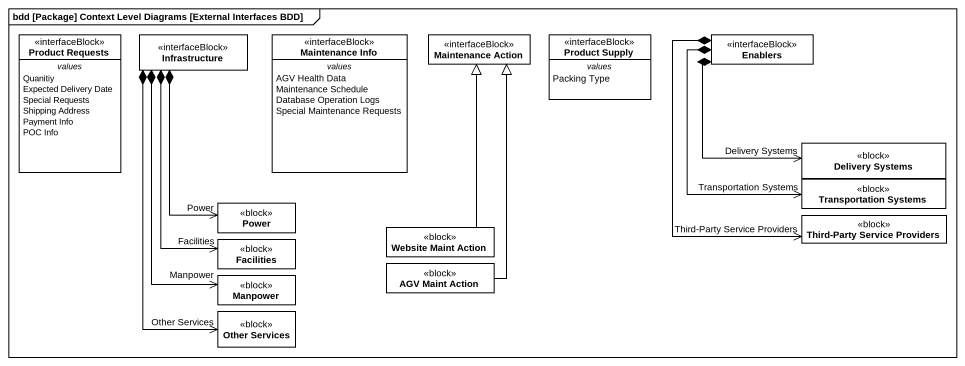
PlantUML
@startuml
mainframe bdd [Package] Context Level Diagrams [External Interfaces BDD]
hide circle
hide empty members
class "Product Requests" as Product_Requests <<interfaceBlock>> {
  -- values --
  Quanitiy
  Expected Delivery Date
  Special Requests
  Shipping Address
  Payment Info
  POC Info
}
class Infrastructure <<interfaceBlock>>
class "Maintenance Info" as Maintenance_Info <<interfaceBlock>> {
  -- values --
  AGV Health Data
  Maintenance Schedule
  Database Operation Logs
  Special Maintenance Requests
}
class "Maintenance Action" as Maintenance_Action <<interfaceBlock>>
class "Product Supply" as Product_Supply <<interfaceBlock>> {
  -- values --
  Packing Type
}
class Enablers <<interfaceBlock>>
class "Delivery Systems" as Delivery_Systems <<block>>
class "Transportation Systems" as Transportation_Systems <<block>>
class Power <<block>>
class "Website Maint Action" as Website_Maint_Action <<block>>
class "Third-Party Service Providers" as Third_Party_Service <<block>>
class Facilities <<block>>
class "AGV Maint Action" as AGV_Maint_Action <<block>>
class Manpower <<block>>
class "Other Services" as Other_Services <<block>>
Infrastructure *--> "Power" Power
Infrastructure *--> "Facilities" Facilities
Infrastructure *--> "Manpower" Manpower
Infrastructure *--> "Other Services" Other_Services
Enablers *--> "Delivery Systems" Delivery_Systems
Enablers *--> "Transportation Systems" Transportation_Systems
Enablers *--> "Third-Party Service Providers" Third_Party_Service
Website_Maint_Action -up-|> Maintenance_Action
AGV_Maint_Action -up-|> Maintenance_Action
@enduml
